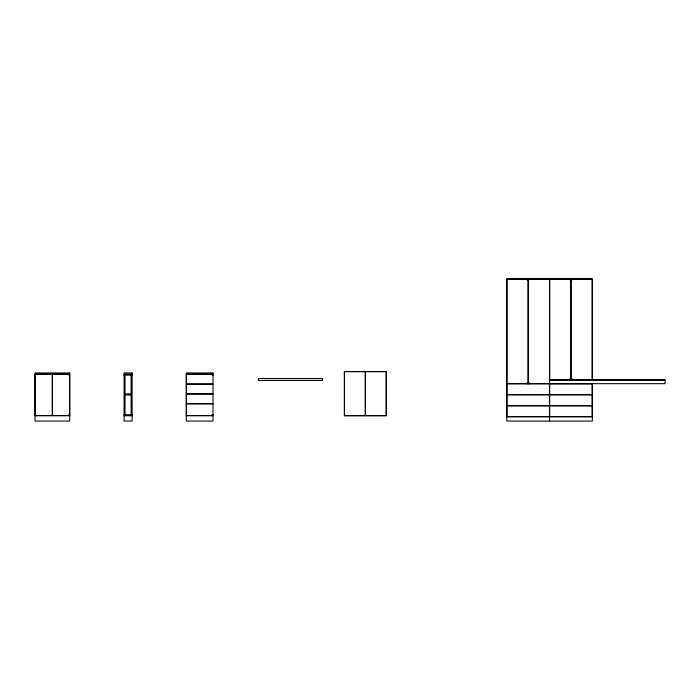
<?xml version="1.0" encoding="UTF-8"?>
<svg xmlns="http://www.w3.org/2000/svg" width="700" height="700" viewBox="0 0 700 700"><rect width="100%" height="100%" fill="white"/><g stroke="black" fill="none" stroke-linecap="round" stroke-linejoin="round"><path stroke-width="1.05" d="M549.465 279.029L528.299 279.029L528.299 383.556L549.465 383.556M527.126 279.886L529.261 279.886M569.879 279.886L572.014 279.886M35 374.159L69.737 374.159M124.084 374.159L132.099 374.159M186.287 374.159L213.01 374.159M212.896 374.369L186.393 374.369L186.393 383.985L212.896 383.985M68.775 375.113L69.737 375.113M124.084 375.113L132.099 375.113M212.048 375.113L213.01 375.113M569.879 378.534L572.014 378.534M549.57 379.496L665 379.496L665 383.67L549.57 383.67L549.57 278.924M549.57 380.459L665 380.459M527.126 382.707L529.261 382.707M527.126 383.67L529.261 383.67M212.896 384.204L186.393 384.204L186.393 393.82L212.896 393.82M125.046 393.977L131.136 393.977M212.896 394.03L186.393 394.03L186.393 403.655L212.896 403.655M125.046 394.94L131.136 394.94M212.896 403.865L186.393 403.865L186.393 415.52L212.896 415.52M68.775 414.767L69.737 414.767M124.084 414.767L132.099 414.767M212.048 414.767L213.01 414.767M35 415.73L69.737 415.73M124.084 415.73L132.099 415.73M186.287 415.73L213.01 415.73M549.465 416.588L506.923 416.588L506.923 405.895L549.465 405.895L549.57 421.076M506.817 416.797L592.322 416.797M592.322 379.496L592.322 278.924L506.817 278.924L506.817 421.076L592.322 421.076L592.322 383.67M592.218 379.391L592.218 279.029L571.051 279.029L571.051 379.391M570.841 379.391L570.841 279.029L549.675 279.029L549.675 379.391M131.136 375.113L131.136 414.767M125.046 375.113L125.046 414.767M528.089 279.029L506.923 279.029L506.923 383.556L528.089 383.556L528.089 279.029M386.312 371.534L344.365 371.534L344.365 415.73L386.312 415.73L386.312 371.534M365.234 371.639L344.47 371.639L344.47 415.625L365.234 415.625L365.234 371.639M386.207 371.639L365.444 371.639L365.444 415.625L386.207 415.625L386.207 371.639M69.737 372.977L35 372.977L35 421.076L69.737 421.076L69.737 372.977M132.099 372.977L124.084 372.977L124.084 421.076L132.099 421.076L132.099 372.977M213.01 372.977L186.287 372.977L186.287 421.076L213.01 421.076L213.01 372.977M52.264 374.369L35.105 374.369L35.105 415.52L52.264 415.52L52.264 374.369M69.632 374.369L52.474 374.369L52.474 415.52L69.632 415.52L69.632 374.369M322.507 378.534L258.379 378.534L258.379 380.459L322.507 380.459L322.507 378.534M549.465 383.88L506.923 383.88L506.923 394.572L549.465 394.572L549.465 383.88M592.218 383.88L549.675 383.88L549.675 394.572L592.218 394.572L592.218 383.88M549.465 394.887L506.923 394.887L506.923 405.58L549.465 405.58L549.465 394.887M592.218 394.887L549.675 394.887L549.675 405.58L592.218 405.58L592.218 394.887M592.218 405.895L549.675 405.895L549.675 416.588L592.218 416.588L592.218 405.895"/></g></svg>
